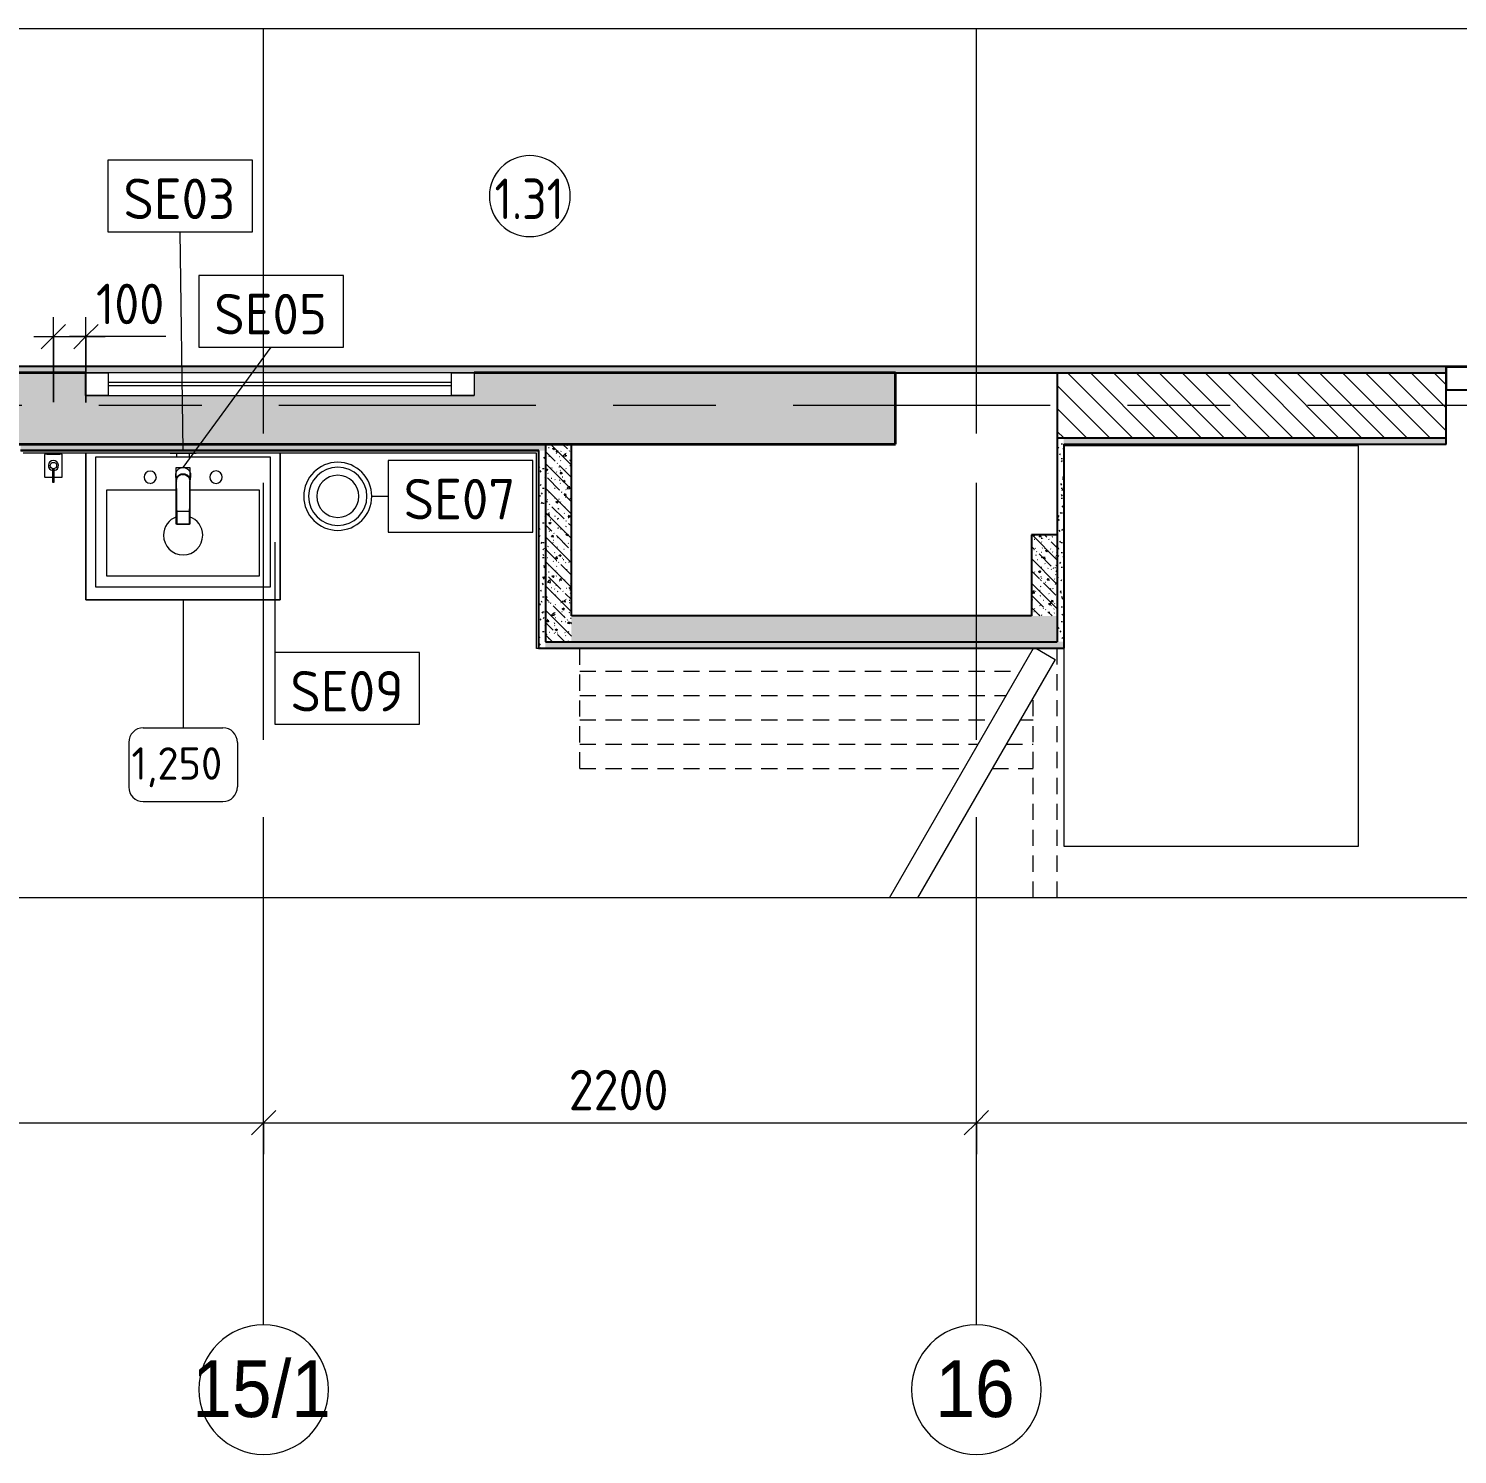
# Model space of a CAD drawing. Header units: millimetres. Extents: x 3991 to 282775, y -8553 to 29560.
# Drawn here: x 76632 to 81043, y 4562 to 8963 of the extents above; entities that cross this region are included whole.
import ezdxf

# ---------------------------------------------------------------- set-up
doc = ezdxf.new("R2010")
doc.units = ezdxf.units.MM
doc.linetypes.add('200_ШТРИХ__ш1_п0_6_', pattern=[80, 50, -30])
doc.linetypes.add('Осевая', pattern=[1587.5, 317.5, -238.125, 793.75, -238.125])
for name, color, linetype, lineweight, true_color in [('0-1', 7, 'Continuous', 9, 0x4994b4), ('A-GENM-1', 7, 'Continuous', 9, 0x4994b4), ('A-WALL-1', 7, 'Continuous', 25, 0x3c3c3c), ('A-WALL-2', 7, 'Continuous', 35, 0x3c3c3c), ('A-WALL-FNSH-1', 7, 'Continuous', 15, 0x3c3c3c), ('P-SANR-FIXT-1', 7, 'Continuous', 15, 0x4994b4), ('P-SANR-FIXT-2', 7, 'Continuous', 9, 0x4994b4)]:
    doc.layers.add(name, color=color, linetype=linetype, lineweight=lineweight, true_color=true_color)
for name, color, linetype, lineweight in [('A-ANNO-DIMS', 7, 'Continuous', 9), ('A-ANNO-DIMS-50', 7, 'Continuous', 9), ('A-AREA-IDEN', 7, 'Continuous', 9), ('A-DETL-GENF', 7, 'Continuous', 9), ('A-DOOR', 7, 'Continuous', 9), ('A-DOOR-2', 7, '200_ШТРИХ__ш1_п0_6_', 9), ('A-DOOR-FRAM', 7, 'Continuous', 15), ('A-GLAZ', 7, 'Continuous', 9), ('A-GLAZ-1', 7, 'Continuous', 15), ('A-GLAZ-CWMG', 7, 'Continuous', 9), ('A-GLAZ-CWMG-1', 7, 'Continuous', 25), ('A-WALL', 7, 'Continuous', 9), ('I-FURN', 7, 'Continuous', 9), ('I-FURN-IDEN', 7, 'Continuous', 9), ('I-WALL', 7, 'Continuous', 9), ('P-SANR-FIXT-IDEN', 7, 'Continuous', 9), ('Оси', 7, 'Continuous', 9), ('Оси-1', 7, 'Continuous', 20), ('Оси-2', 7, 'Осевая', 9)]:
    doc.layers.add(name, color=color, linetype=linetype, lineweight=lineweight)
doc.styles.add('Arial', font='arial.ttf', dxfattribs={"width": 0.9, "height": 175})
doc.styles.add('GOST Common', font='GOST_Common.ttf', dxfattribs={"height": 100})
doc.styles.add('GOST Common_1', font='GOST_Common.ttf', dxfattribs={"height": 125})
doc.styles.add('GOST Common_2', font='GOST_Common.ttf', dxfattribs={"width": 0.9, "height": 125})
doc.styles.add('ISOCPEUR', font='isocpeur.ttf', dxfattribs={"width": 0.9, "height": 125})
doc.dimstyles.new('ISO-2_5_0_9К_БОЛЬШОЙ', dxfattribs={"dimscale": 304.8, "dimtxt": 124.497647, "dimasz": 0.246063, "dimexe": 0.19685, "dimexo": 0.492126, "dimgap": 0, "dimtad": 1, "dimdec": 0, "dimrnd": 10, "dimzin": 0, "dimdsep": 46, "dimtxsty": 'ISOCPEUR', "dimblk1": 'OBLIQUE', "dimblk2": 'OBLIQUE', "dimsah": 1, "dimcen": 0.09, "dimdle": 0.19685, "dimazin": 0, "dimtfac": 1, "dimtdec": 4, "dimtix": 1, "dimtmove": 0, "dimatfit": 3, "dimfxl": 1, "dimtvp": 1, "dimtolj": 1, "dimtzin": 0, "dimarcsym": 2})
doc.dimstyles.new('ISO-2_5_0_9К_БОЛЬШОЙ_2', dxfattribs={"dimscale": 304.8, "dimtxt": 124.497647, "dimasz": 0.246063, "dimexe": 0.19685, "dimexo": 0.492126, "dimgap": 0, "dimtad": 1, "dimdec": 0, "dimrnd": 10, "dimzin": 0, "dimdsep": 46, "dimtxsty": 'ISOCPEUR', "dimblk1": 'OBLIQUE', "dimblk2": 'OBLIQUE', "dimsah": 1, "dimcen": 0.09, "dimdle": 0.19685, "dimazin": 0, "dimtfac": 1, "dimtdec": 4, "dimtix": 1, "dimtmove": 1, "dimatfit": 3, "dimfxl": 1, "dimtvp": 1, "dimtolj": 1, "dimtzin": 0, "dimarcsym": 2})
pattern_1 = [(135, (22897.75, 0), (-37.717076, -37.717076), [53.34, -8.89, 1.778, -8.89]), (135, (22897.75, 37.694), (-37.717076, -37.717076), []), (50, (22897.75, 0), (63.763904, -5.57885), [6.667, -73.342]), (355, (22897.75, 0), (-12.334876, 66.869514), [5.334, -58.674]), (100.451, (22903.065, -0.465), (51.43036, 61.29098), [5.667, -62.332]), (46.184, (22897.75, 17.78), (94.87722, -14.71484), [10.001, -110.014]), (96.636, (22905.66, 16.55), (83.09115, 86.5993), [8.5, -93.497]), (351.184, (22897.75, 17.78), (83.09204, 86.59928), [8.001, -88.011]), (21, (22906.64, 13.335), (53.064487, -35.792726), [6.667, -73.342]), (326, (22906.64, 13.335), (21.63066, 64.46546), [5.334, -58.674]), (71.451, (22911.06, 10.35), (74.69646, 28.67237), [5.667, -62.332]), (37.5, (22897.75, 0), (1.080413, 29.594271), [1.676, -56.286, 1.676, -57.887, -58.896]), (37.5, (22897.75, 0), (1.080413, 29.594271), [-117.526, 1.676, -57.22]), (7.5, (22897.75, 0), (23.386368, 35.063507), [1.676, -32.283, 1.676, -54.953, -22.447]), (7.5, (22897.75, 0), (23.386368, 35.063507), [-90.589, 1.676, -20.771]), (327.5, (22877.926, 0), (47.456567, -2.005468), [1.676, -20.549, 1.676, -67.666, -92.011]), (327.5, (22877.926, 0), (47.456567, -2.005468), [-91.567, 1.676, -90.335]), (317.5, (22869.036, 0), (51.844948, 8.89904), [1.676, -27.216, 1.676, -44.374, -65.341]), (317.5, (22869.036, 0), (51.844948, 8.89904), [-74.943, 1.676, -63.665])]
pattern_2 = [(0, (22897.75, 0), (60.96, 15.24), [5.029, -40.691, 5.029, -40.691, -243.84]), (0, (22897.75, 0), (60.96, 15.24), [-91.44, 5.029, -86.411, 5.029, -40.691, -106.68]), (0, (22897.75, 0), (60.96, 15.24), [-228.6, 5.029, -25.451, 5.029, -71.171]), (120, (22920.61, 7.62), (-43.678227, 45.1729086), [5.029, -40.691, 5.029, -40.691, -243.84]), (120, (22920.61, 7.62), (-43.678227, 45.1729086), [-91.44, 5.029, -86.411, 5.029, -40.691, -106.68]), (120, (22920.61, 7.62), (-43.678227, 45.1729086), [-228.6, 5.029, -25.451, 5.029, -71.171]), (240, (22928.23, 38.1), (-17.281773, -60.4129086), [5.029, -40.691, 5.029, -40.691, -243.84]), (240, (22928.23, 38.1), (-17.281773, -60.4129086), [-91.44, 5.029, -86.411, 5.029, -40.691, -106.68]), (240, (22928.23, 38.1), (-17.281773, -60.4129086), [-228.6, 5.029, -25.451, 5.029, -71.171])]

# ---------------------------------------------------------------- blocks, each defined once
blk = doc.blocks.new('DOR__перегородка__Прямоугольная - ТП-3_ Вн_ДПГ_6820х3300h-19315679-Фрагмент 1_5')
at = {"layer": 'A-DOOR-2'}
for p, q in [((6445.2, 1474.2), (6816.1, 1474.2)), ((6445.2, 1474.2), (6445.2, 287.5)), ((6520.2, 1474.2), (6520.2, 244.2)), ((6595.2, 1474.2), (6595.2, 200.9)), ((6670.2, 1474.2), (6670.2, 157.6)), ((6745.2, 1474.2), (6745.2, 114.3)), ((6445.2, 200.9), (6445.2, 75)), ((6520.2, 157.6), (6520.2, 75)), ((6595.2, 114.3), (6595.2, 75)), ((6046.1, 75), (6663.2, 75)), ((6813.2, 75), (6816.1, 75)), ((6046.1, 0), (6816.1, 0))]:
    blk.add_line(p, q, dxfattribs=at)
at = {"layer": 'A-DOOR-FRAM'}
for p, q in [((6046.1, 518), (6816.1, 73.3)), ((6781.4, 6.7), (6046.1, 431.4)), ((6816.1, 66.8), (6781.4, 6.7))]:
    blk.add_line(p, q, dxfattribs=at)
blk = doc.blocks.new('Стол базовый прямоугольный - 1_290-V49-Фрагмент 1_5')
at = {"layer": 'I-FURN'}
for p, q in [((-7, 455), (-617.5, 455)), ((-617.5, 455), (-617.5, -455)), ((617.5, -455), (617.5, 455)), ((-617.5, -455), (617.5, -455))]:
    blk.add_line(p, q, dxfattribs=at)
blk = doc.blocks.new('Мойка кухонная - Раковина Roca Victoria-N Unik 600х460 мм-V50-Фрагмент 1_5')
at = {"layer": 'P-SANR-FIXT-2'}
for p, q in [((270, 0), (-270, 0)), ((-270, 0), (-270, -400)), ((270, -400), (270, 0)), ((-21.3, -102.3), (-236.6, -102.3)), ((-236.6, -102.3), (-236.6, -366.4)), ((236.1, -102.3), (21.2, -102.3)), ((236.1, -366.4), (236.1, -102.3)), ((-236.6, -366.4), (236.1, -366.4)), ((-270, -400), (270, -400))]:
    blk.add_line(p, q, dxfattribs=at)
for centre, radius, start, end in [((-101.6, -61.9), 19, 90, 180), ((-101.6, -61.9), 19, 360, 90), ((101.6, -61.9), 19.1, 360, 180), ((-101.6, -61.9), 19, 180, 270), ((-101.6, -61.9), 19.1, 270, 360), ((101.6, -61.9), 19.1, 180, 360), ((0, -241.3), 60.5, 109.1796, 180), ((0, -241.3), 60.5, 360, 70.8162), ((0, -241.3), 60.5, 180, 360)]:
    blk.add_arc(centre, radius, start, end, dxfattribs=at)
blk = doc.blocks.new('TOY_Диспансер мыло - Дозатор Elegance new 11654 019001 хром-30649068-Фрагмент 1_5')
at = {"layer": 'A-GENM-1'}
for p, q in [((127.9, 96.6), (122.2, 96.6)), ((122.2, 96.6), (122.2, 81.7)), ((127.9, 81.7), (127.9, 96.6)), ((97.5, 79.7), (97.5, 12)), ((122.2, 81.7), (99.5, 81.7)), ((122.2, 81.7), (102.9, 81.7)), ((122.2, 82.7), (122.2, 55.3)), ((127.9, 55.3), (127.9, 82.7)), ((146.9, 81.7), (127.9, 81.7)), ((150.5, 81.7), (127.9, 81.7)), ((152.5, 12), (152.5, 79.7)), ((99.5, 10), (105, 10)), ((145, 10), (105, 10)), ((105, 10), (105, 7.5)), ((145, 7.5), (145, 10)), ((145, 10), (150.5, 10))]:
    blk.add_line(p, q, dxfattribs=at)
blk.add_circle((125, 45.7), 10, dxfattribs=at)
for centre, radius, start, end in [((99.5, 79.7), 2, 90, 180), ((125, 45.7), 15.7, 100.4353, 79.365), ((150.5, 79.7), 2, 360, 90), ((99.5, 12), 2, 180, 270), ((150.5, 12), 2, 270, 360)]:
    blk.add_arc(centre, radius, start, end, dxfattribs=at)
blk = doc.blocks.new('сифон - Для раковины-30649538-Фрагмент 1_5')
at = {"layer": 'P-SANR-FIXT-1'}
for p, q in [((226.1, 20), (215, 20)), ((227, 40), (226.1, 40)), ((226.1, -40), (226.1, 40)), ((215, -20), (226.1, -20)), ((226.1, -40), (227, -40))]:
    blk.add_line(p, q, dxfattribs=at)
blk = doc.blocks.new('смеситель для раковины - Default-V57-Фрагмент 1_5')
at = {"layer": '0-1'}
for p, q in [((-21.8, -15.6), (-22.8, -3)), ((-18.9, -7.6), (-19.6, -9.7)), ((22.8, -3), (21.8, -15.6)), ((-20.4, -97.4), (-20.3, -110)), ((-19.8, -111.8), (19.8, -111.8)), ((20.3, -110), (20.4, -97.4)), ((-19.8, -151.6), (19.7, -151.6))]:
    blk.add_line(p, q, dxfattribs=at)
at = {"layer": '0-1', "flags": 128}
for points in [[(12.1, 0.1), (16.4, -3.8), (19.5, -8.8), (21, -14.5), (21, -16)], [(-21.1, -22.2), (-21.1, -24.2), (-21.1, -63.3), (-21.1, -93.2)], [(-20, -10.8), (-20.8, -13.2), (-20.9, -15.4)], [(21, -17), (21.2, -25.7), (21, -77.4), (21, -111.4)], [(20.8, -150.6), (20.7, -150.2), (20.7, -148.7), (20.8, -147.4), (20.8, -146.2), (20.9, -129.6), (21.1, -62.9), (21.1, -88)], [(-20.7, -150.6), (-20.7, -150.2), (-20.7, -149.2), (-20.7, -148.3), (-20.7, -146.9), (-20.7, -145.4), (-20.8, -134.7), (-21.1, -93.2)], [(20.9, -146.2), (20.9, -147.7), (20.8, -148.8), (20.8, -149.8), (20.8, -150.4), (20.7, -151.2), (20.5, -151.4), (20.3, -151.5), (20.1, -151.6), (19.7, -151.6)]]:
    blk.add_lwpolyline(points, dxfattribs=at)
at = {"layer": 'P-SANR-FIXT-1'}
for p, q in [((-21, -151.6), (-21, 23)), ((-21, 23), (21, 23)), ((21, 23), (21, -151.6)), ((-22.9, -0.9), (-22.9, -0.3)), ((22.9, -0.9), (22.5, -5)), ((22.9, -0.3), (22.9, -0.9)), ((-19.8, -111.8), (-19.7, -144)), ((19.7, -144), (19.8, -111.8)), ((20, -126.2), (19.9, -131)), ((20, -108.6), (20, -111.3)), ((20, -113.5), (20, -115.7)), ((21, -151.6), (-21, -151.6)), ((19.9, -133.6), (19.9, -136.7)), ((19.9, -140.7), (19.9, -143.1))]:
    blk.add_line(p, q, dxfattribs=at)
at = {"layer": 'P-SANR-FIXT-1', "flags": 128}
for points in [[(-5.1, 2), (-6.1, 1.8), (-9.8, 0.4)], [(2.7, 2.4), (2.1, 2.5), (-2.1, 2.5), (-2.7, 2.4)], [(-0.6, 3.9), (-0.3, 3.9), (-0.1, 3.9), (0.1, 3.9), (0.3, 3.9), (0.6, 3.9)], [(9.8, 0.4), (6.1, 1.8), (5.1, 2)], [(-21.1, -88.1), (-20.9, -138.9), (-20.9, -145.3), (-20.8, -150.2), (-20.7, -149.4), (-20.7, -143.7), (-20.8, -118.3), (-21, -67.6), (-21.1, -42.2), (-21.1, -16.9)], [(-12.1, -0.9), (-13.1, -1.6), (-15.9, -4.1)], [(15.9, -4.1), (13.1, -1.6), (12.1, -0.9)], [(21.1, -16.9), (21.1, -42.2), (21, -67.6), (20.8, -118.3), (20.7, -143.7), (20.7, -149.4), (20.8, -150.2), (20.9, -145.3), (20.9, -138.9), (21.1, -88.1)], [(21.8, -15.2), (22.1, -10.8), (22.3, -7.9), (22.5, -5.6), (22.7, -3.2), (22.9, -0.9)], [(-20, -119.8), (-20, -111), (-20, -109.4)], [(-19.9, -138.3), (-19.9, -133.8), (-19.9, -125.8)], [(20, -117.9), (20, -119.9), (20, -123.6)]]:
    blk.add_lwpolyline(points, dxfattribs=at)
at = {"layer": 'P-SANR-FIXT-1'}
for centre, major_axis, ratio, start_param, end_param in [((0, -17.2), (20.8, 0), 0.98634, 1.772369, 2.014602), ((0, -17.2), (18.5, 0), 0.986286, 1.529552, 1.612041), ((0, -17.2), (20.8, 0), 0.98634, 1.126997, 1.369237), ((0, -17.2), (20.8, 0), 0.98634, 3.193059, 3.245131), ((0, -17.2), (20.8, 0), 0.98634, 2.841808, 2.987825), ((0, -17.2), (20.8, 0), 0.98634, 0.153768, 0.299784), ((0, -17.2), (20.8, 0), 0.98634, 6.179646, 6.231719), ((-19.8, -109.7), (0.5, 0.002), 0.095848, 1.570429, 2.347364), ((19.8, -109.7), (-0.5, 0.002), 0.095846, 3.935935, 4.712983)]:
    blk.add_ellipse(centre, major_axis=major_axis, ratio=ratio, start_param=start_param, end_param=end_param, dxfattribs=at)
for points, knots in [([(-22.9, -0.3), (-22.9, 2.5), (-22.3, 6.4), (-20, 11.4), (-17.7, 14.7), (-14.9, 17.6), (-11.6, 20), (-7.9, 21.7), (-4.5, 22.6), (-1.5, 23), (1.9, 23), (6, 22.4), (10, 20.8), (12.8, 19.1), (14.8, 17.5), (16.7, 15.8), (18.8, 13.3), (21.9, 8.1), (22.9, 3.2), (22.9, -0.3)], [0, 0, 0, 0, 0.111111, 0.166667, 0.222222, 0.277778, 0.333333, 0.388889, 0.444444, 0.479167, 0.513889, 0.583333, 0.652778, 0.6875, 0.722222, 0.756944, 0.791667, 0.861111, 1, 1, 1, 1]), ([(10.9, -0.1), (10.6, 0), (10.1, 0.3), (9, 0.9), (6.9, 1.7), (2.6, 2.8), (-2.6, 2.8), (-6.9, 1.7), (-9.2, 0.7), (-11.2, -0.2), (-13.2, -1.5), (-14.9, -2.9), (-16.1, -4.2), (-17.3, -5.5), (-18.5, -7.2), (-19.6, -9.3), (-20.7, -12.4), (-21.1, -14.8), (-21.1, -16.4)], [0.3333333, 0.3333333, 0.3333333, 0.3333333, 0.3472222, 0.3611111, 0.3888889, 0.4444444, 0.5555556, 0.6111111, 0.6388889, 0.6666667, 0.7083333, 0.75, 0.7708333, 0.7916667, 0.8333333, 0.875, 0.9166667, 1, 1, 1, 1]), ([(-15.4, -2.7), (-15.3, -2.6), (-14.5, -1.7), (-12.8, -0.2), (-10.9, 1), (-10, 1.5)], [0.4875302, 0.4875302, 0.4875302, 0.4875302, 0.5, 0.6, 0.7, 0.7, 0.7, 0.7]), ([(-9.5, 1.7), (-8.7, 2.1), (-6.8, 2.9), (-3.8, 3.7), (-1.6, 3.9), (-0.6, 3.9)], [0.7162377, 0.7162377, 0.7162377, 0.7162377, 0.8, 0.9, 1, 1, 1, 1]), ([(-5.8, 0.7), (-5.1, 0.9), (-2, 1.6), (3.8, 1.6), (10.7, -1.1), (15, -4.8), (16.9, -7.4), (17.3, -8)], [-0.5890495, -0.5890495, -0.5890495, -0.5890495, -0.5555556, -0.4444444, -0.3333333, -0.2222222, -0.1898256, -0.1898256, -0.1898256, -0.1898256]), ([(-0.6, 3), (-0.6, 3.1), (-0.6, 3.3), (-0.6, 3.6), (-0.6, 3.8), (-0.6, 3.9), (-0.6, 3.9)], [0.1818182, 0.1818182, 0.1818182, 0.1818182, 0.3636364, 0.5454545, 0.7272727, 1, 1, 1, 1]), ([(0.6, 3.1), (0.6, 3.2), (0.6, 3.3), (0.6, 3.6), (0.6, 3.8), (0.6, 3.9), (0.6, 3.9)], [0.2272727, 0.2272727, 0.2272727, 0.2272727, 0.3636364, 0.5454545, 0.7272727, 1, 1, 1, 1]), ([(3.5, 3.6), (4.7, 3.4), (8, 2.6), (12.9, 0), (16.7, -3.9), (19, -7.6), (20.2, -10.6), (20.7, -12.8), (20.9, -13.9), (20.9, -14)], [0.0908638, 0.0908638, 0.0908638, 0.0908638, 0.2, 0.4, 0.6, 0.7, 0.8, 0.9, 0.9080467, 0.9080467, 0.9080467, 0.9080467]), ([(-22.9, -0.9), (-22.9, -1.5), (-22.8, -2.5), (-22.7, -3.8), (-22.6, -4.8), (-22.5, -5.7), (-22.4, -6.6), (-22.3, -7.5), (-22.2, -8.7), (-22.1, -10.1), (-22, -12.1), (-21.9, -13.9), (-21.8, -15.2)], [0, 0, 0, 0, 0.166667, 0.25, 0.333333, 0.416667, 0.5, 0.583333, 0.666667, 0.75, 0.833333, 1, 1, 1, 1]), ([(-21.8, -15.2), (-21.8, -16.2), (-21.7, -18.4), (-21.6, -22.6), (-21.5, -27.6), (-21.4, -33.2), (-21.4, -38.3), (-21.3, -42.6), (-21.3, -45.9), (-21.3, -49.3), (-21.3, -52.8), (-21.2, -55.7), (-21.2, -58), (-21.2, -59.8), (-21.2, -61.5), (-21.2, -63.9), (-21.2, -66.8), (-21.2, -70.4), (-21.2, -73.9), (-21.1, -77.5), (-21.1, -82.2), (-21.1, -85.7), (-21.1, -88.1)], [0, 0, 0, 0, 0.083333, 0.166667, 0.25, 0.333333, 0.416667, 0.458333, 0.5, 0.541667, 0.583333, 0.625, 0.645833, 0.666667, 0.6875, 0.708333, 0.75, 0.791667, 0.833333, 0.875, 0.916667, 1, 1, 1, 1]), ([(-21.1, -16.9), (-21.1, -15.9), (-21, -14.3), (-20.6, -12.1), (-20.1, -10.6), (-19.6, -9), (-18.7, -7.1), (-17.6, -5.3), (-16.6, -4.1), (-16.4, -3.7)], [0, 0, 0, 0, 0.1, 0.15, 0.2, 0.25, 0.3, 0.4, 0.4433431, 0.4433431, 0.4433431, 0.4433431]), ([(-21.1, -18.4), (-21.1, -19.2), (-21.1, -20.8), (-21.1, -23.1), (-21.1, -25), (-21, -26.5), (-21, -27.6), (-21, -28.6), (-21, -30), (-21, -31.7), (-21, -33.4), (-21, -34.6), (-20.9, -35.2), (-20.9, -35.7), (-20.9, -36.3), (-20.9, -36.9), (-20.9, -38.1), (-20.9, -39.8), (-20.9, -41.4), (-20.8, -42.8), (-20.8, -44.1), (-20.8, -45.8), (-20.8, -48.6), (-20.7, -53.5), (-20.6, -60.7), (-20.6, -68.9), (-20.5, -76.5), (-20.5, -85.6), (-20.4, -92.4), (-20.4, -96.9)], [0, 0, 0, 0, 0.0277778, 0.0555556, 0.0833333, 0.0972222, 0.1111111, 0.125, 0.1388889, 0.1666667, 0.1944444, 0.2083333, 0.2152778, 0.2222222, 0.2291667, 0.2361111, 0.25, 0.2777778, 0.3055556, 0.3194444, 0.3333333, 0.3611111, 0.3888889, 0.4444444, 0.5555556, 0.6666667, 0.75, 0.8333333, 0.9941371, 0.9941371, 0.9941371, 0.9941371]), ([(-20, -10.9), (-20.1, -11.4), (-20.5, -12.6), (-20.7, -13.9), (-20.8, -14.6)], [0, 0, 0, 0, 0.4, 1, 1, 1, 1]), ([(-17.1, -5.5), (-17.4, -6), (-18.3, -7.2), (-19, -8.5), (-19.3, -9.3)], [0.2222222, 0.2222222, 0.2222222, 0.2222222, 0.4444444, 0.7777778, 0.7777778, 0.7777778, 0.7777778]), ([(-17.2, -8), (-16.9, -7.4), (-15.8, -6), (-14.7, -4.7), (-13.9, -4)], [-0.81017436, -0.81017436, -0.81017436, -0.81017436, -0.77777778, -0.73140311, -0.73140311, -0.73140311, -0.73140311]), ([(-12.3, -2.7), (-11.7, -2.2), (-10.3, -1.2), (-8.7, -0.4), (-7.8, -0.1)], [-0.69972199, -0.69972199, -0.69972199, -0.69972199, -0.66666667, -0.62058577, -0.62058577, -0.62058577, -0.62058577]), ([(21.1, -16.4), (21.1, -16), (21, -15.1), (20.8, -13.8), (20.6, -12.6), (20.3, -11.7), (20.2, -11.2), (20, -10.9), (19.9, -10.5), (19.7, -9.9), (19.3, -9), (18.6, -7.6), (17.7, -6.2), (17, -5.2), (16.4, -4.5), (15.8, -3.8), (15, -3), (13.9, -2), (12.7, -1.2), (11.7, -0.5), (11.2, -0.2), (10.9, -0.1)], [0, 0, 0, 0, 0.0277778, 0.0555556, 0.0833333, 0.0972222, 0.1041667, 0.1111111, 0.1180556, 0.125, 0.1388889, 0.1666667, 0.1944444, 0.2083333, 0.2222222, 0.2361111, 0.25, 0.2777778, 0.3055556, 0.3194444, 0.3333333, 0.3333333, 0.3333333, 0.3333333]), ([(19.9, -10.7), (19.6, -9.7), (18.7, -7.9), (17.6, -6.2), (17.1, -5.5)], [0.0231952, 0.0231952, 0.0231952, 0.0231952, 0.4444444, 0.7777778, 0.7777778, 0.7777778, 0.7777778]), ([(20.8, -14.6), (20.7, -14.1), (20.6, -13.1), (20.4, -12.1), (20.2, -11.7)], [0, 0, 0, 0, 0.4444444, 0.7777778, 0.7777778, 0.7777778, 0.7777778]), ([(20.4, -96.9), (20.4, -90.8), (20.5, -81.7), (20.6, -69.7), (20.7, -60), (20.7, -52.6), (20.8, -47.4), (20.8, -45.2), (20.8, -43.5), (20.9, -41.8), (20.9, -39.8), (20.9, -37.7), (20.9, -36.2), (20.9, -35.4), (21, -34.1), (21, -32.6), (21, -31), (21, -29.7), (21, -28.6), (21, -27.7), (21, -26.8), (21.1, -25.6), (21.1, -22.9), (21.1, -20.4), (21.1, -18.4)], [0.0058628, 0.0058628, 0.0058628, 0.0058628, 0.2222222, 0.3333333, 0.4444444, 0.5833333, 0.6180556, 0.6527778, 0.6701389, 0.6875, 0.7222222, 0.7569444, 0.7743056, 0.7829861, 0.7916667, 0.8263889, 0.84375, 0.8611111, 0.8784722, 0.8871528, 0.8958333, 0.9131944, 0.9305556, 1, 1, 1, 1]), ([(21.1, -88.1), (21.1, -85.1), (21.1, -80.6), (21.2, -74.5), (21.2, -69.9), (21.2, -65.1), (21.2, -60), (21.2, -55.1), (21.3, -50.9), (21.3, -47.5), (21.3, -44.7), (21.3, -42.6), (21.4, -41), (21.4, -39.8), (21.4, -38.7), (21.4, -37.3), (21.4, -35.8), (21.4, -34.1), (21.5, -32.1), (21.5, -29.7), (21.5, -27), (21.6, -24.6), (21.7, -21.6), (21.7, -18.3), (21.8, -16.1), (21.8, -15.2)], [0, 0, 0, 0, 0.071429, 0.107143, 0.142857, 0.178571, 0.214286, 0.25, 0.285714, 0.321429, 0.357143, 0.392857, 0.410714, 0.428571, 0.446429, 0.464286, 0.5, 0.535714, 0.571429, 0.625, 0.678571, 0.732143, 0.785714, 0.892857, 1, 1, 1, 1]), ([(-19.8, -109.7), (-19.8, -110.1), (-19.8, -110.9), (-19.8, -111.7), (-19.8, -111.8), (-19.8, -111.8)], [0, 0, 0, 0, 0.2, 0.4, 0.5304452, 0.5304452, 0.5304452, 0.5304452]), ([(19.8, -111.8), (19.8, -111.8), (19.8, -111.7), (19.8, -110.9), (19.8, -110.1), (19.8, -109.7)], [0.4695252, 0.4695252, 0.4695252, 0.4695252, 0.6, 0.8, 1, 1, 1, 1]), ([(-19.8, -151.6), (-19.8, -151.6), (-19.8, -151.4), (-19.8, -149.9), (-19.9, -148), (-19.9, -147.3)], [0.5274141, 0.5274141, 0.5274141, 0.5274141, 0.6, 0.8, 0.9038771, 0.9038771, 0.9038771, 0.9038771]), ([(-19.7, -144), (-19.7, -145.5), (-19.7, -148.5), (-19.7, -151.2), (-19.7, -151.6), (-19.8, -151.6)], [0, 0, 0, 0, 0.2, 0.4, 0.5271653, 0.5271653, 0.5271653, 0.5271653]), ([(19.7, -151.6), (19.7, -151.6), (19.7, -151.6), (19.7, -151.2), (19.7, -150), (19.7, -148.3), (19.7, -146.2), (19.7, -144.8), (19.7, -144)], [0.4725879, 0.4725879, 0.4725879, 0.4725879, 0.5, 0.6, 0.7, 0.8, 0.9, 1, 1, 1, 1]), ([(19.9, -147.4), (19.9, -148), (19.8, -149.3), (19.8, -150.7), (19.8, -151.5), (19.8, -151.6), (19.7, -151.6)], [0.1, 0.1, 0.1, 0.1, 0.2, 0.3, 0.4, 0.4724791, 0.4724791, 0.4724791, 0.4724791])]:
    blk.add_open_spline(points, degree=3, knots=knots, dxfattribs=at)
for points in [[(0.6, 3.9), (1.2, 3.9), (1.8, 3.9), (2.5, 3.8)], [(-22.6, -4.9), (-22.8, -3.6), (-22.9, -2.2), (-22.9, -0.9)], [(-20.7, -19.9), (-20.7, -17.5), (-20.3, -15), (-19.5, -12.7)], [(-19.4, -12.5), (-19.1, -11.6), (-18.7, -10.7), (-18.3, -9.9)], [(18.3, -9.9), (18.7, -10.7), (19.1, -11.6), (19.4, -12.5)], [(19.5, -12.7), (20.3, -15), (20.7, -17.5), (20.7, -19.9)], [(-20.8, -88.2), (-20.7, -88.2), (-20.6, -88.2), (-20.5, -88.2)], [(20.7, -87.3), (20.7, -87.4), (20.7, -87.5), (20.6, -87.8), (20.5, -87.9), (20.5, -88)], [(-19.8, -110.9), (-19.8, -110.6), (-19.8, -110.3), (-19.8, -110)], [(-19.8, -111.8), (-19.8, -111.8), (-19.8, -111.8), (-19.8, -111.8)], [(19.8, -110), (19.8, -110.3), (19.8, -110.6), (19.8, -110.9)], [(19.8, -111.8), (19.8, -111.8), (19.8, -111.8), (19.8, -111.8)]]:
    blk.add_open_spline(points, degree=3, dxfattribs=at)
blk = doc.blocks.new('мусорная корзина - Round_ Metal-30590745-Фрагмент 1_5')
at = {"layer": 'P-SANR-FIXT-1'}
for radius, start, end in [(105, 0, 180), (90, 360, 180), (65, 0, 180), (105, 180, 360), (90, 180, 360), (65, 180, 360)]:
    blk.add_arc((0, 0), radius, start, end, dxfattribs=at)
blk = doc.blocks.new('Прямоугольный импост - 50 x 70 мм-31701779-Фрагмент 1_5')
at = {"layer": 'A-GLAZ-CWMG-1'}
for p, q in [((0, 35), (-70, 35)), ((-70, 35), (-70, -35)), ((0, -35), (0, 35)), ((-70, -35), (0, -35))]:
    blk.add_line(p, q, dxfattribs=at)
blk = doc.blocks.new('120_Окно_СКБ_1Ст - 120_Окно_СКБ_1Ст 400х1200 EI30-V66-Фрагмент 1_5')
at = {"layer": 'A-GLAZ'}
for p, q in [((600, 110), (-600, 110)), ((530, 80), (-530, 80)), ((530, 70), (-530, 70)), ((-600, 40), (600, 40))]:
    blk.add_line(p, q, dxfattribs=at)
at = {"layer": 'A-GLAZ-1'}
for p, q in [((-600, 40), (-600, 110)), ((-600, 110), (-530, 110)), ((-530, 110), (-530, 40)), ((530, 40), (530, 110)), ((530, 110), (600, 110)), ((600, 110), (600, 40)), ((-530, 40), (-600, 40)), ((600, 40), (530, 40))]:
    blk.add_line(p, q, dxfattribs=at)
blk = doc.blocks.new('DET_L_Линия разрыва - М100-30647533-Фрагмент 1_5')
at = {"layer": 'A-DETL-GENF'}
blk.add_line((18548.7, 0), (36497.4, 0), dxfattribs=at)
blk = doc.blocks.new('DET_L_Линия разрыва - М100-30647532-Фрагмент 1_5')
at = {"layer": 'A-DETL-GENF'}
blk.add_line((36497.4, 0), (18548.7, 0), dxfattribs=at)
blk = doc.blocks.new('Ось сетки - D8-29747960-Фрагмент 1_5')
at = {"layer": 'Оси-1'}
for start, end in [(360, 180), (180, 360)]:
    blk.add_arc((0, 0), 4, start, end, dxfattribs=at)
blk = doc.blocks.new('DIMBLOCK67-Фрагмент 1_5')
at = {"layer": 'A-ANNO-DIMS-50'}
for p, q in [((75057.8, 5488.5), (75057.8, 5645.5)), ((77357.8, 5488.5), (77357.8, 5645.5)), ((75057.8, 5585.5), (77357.8, 5585.5)), ((75057.8, 5585.5), (75057.8, 5488.5)), ((77357.8, 5585.5), (77357.8, 5488.5))]:
    blk.add_line(p, q, dxfattribs=at)
at = {"layer": 'A-ANNO-DIMS-50', "lineweight": 20}
for p, q in [((75057.8, 5585.5), (75095.3, 5623)), ((77357.8, 5585.5), (77395.3, 5623)), ((75057.8, 5585.5), (75020.3, 5548)), ((77357.8, 5585.5), (77320.3, 5548))]:
    blk.add_line(p, q, dxfattribs=at)
at = {"layer": 'A-ANNO-DIMS-50', "color": 0, "insert": (76049.7, 5748.8), "char_height": 125, "width": 379.239, "attachment_point": 1, "line_spacing_factor": 1.149209, "style": 'ISOCPEUR'}
blk.add_mtext('2300', dxfattribs=at)
blk = doc.blocks.new('_Oblique')
at = {"color": 0, "linetype": 'ByBlock', "lineweight": -2}
blk.add_line((-0.5, -0.5), (0.5, 0.5), dxfattribs=at)
blk = doc.blocks.new('DIMBLOCK68-Фрагмент 1_5')
at = {"layer": 'A-ANNO-DIMS-50'}
for p, q in [((77357.8, 5488.5), (77357.8, 5645.5)), ((79557.8, 5488.5), (79557.8, 5645.5)), ((77357.8, 5585.5), (79557.8, 5585.5)), ((77357.8, 5585.5), (77357.8, 5488.5)), ((79557.8, 5585.5), (79557.8, 5488.5))]:
    blk.add_line(p, q, dxfattribs=at)
at = {"layer": 'A-ANNO-DIMS-50', "lineweight": 20}
for p, q in [((77357.8, 5585.5), (77395.3, 5623)), ((79557.8, 5585.5), (79595.3, 5623)), ((77357.8, 5585.5), (77320.3, 5548)), ((79557.8, 5585.5), (79520.3, 5548))]:
    blk.add_line(p, q, dxfattribs=at)
at = {"layer": 'A-ANNO-DIMS-50', "color": 0, "insert": (78299.7, 5748.8), "char_height": 125, "width": 379.239, "attachment_point": 1, "line_spacing_factor": 1.149209, "style": 'ISOCPEUR'}
blk.add_mtext('2200', dxfattribs=at)
blk = doc.blocks.new('DIMBLOCK69-Фрагмент 1_5')
at = {"layer": 'A-ANNO-DIMS-50'}
for p, q in [((79557.8, 5488.5), (79557.8, 5645.5)), ((83357.8, 5488.5), (83357.8, 5645.5)), ((79557.8, 5585.5), (83357.8, 5585.5)), ((79557.8, 5585.5), (79557.8, 5488.5)), ((83357.8, 5585.5), (83357.8, 5488.5))]:
    blk.add_line(p, q, dxfattribs=at)
at = {"layer": 'A-ANNO-DIMS-50', "lineweight": 20}
for p, q in [((79557.8, 5585.5), (79595.3, 5623)), ((83357.8, 5585.5), (83395.3, 5623)), ((79557.8, 5585.5), (79520.3, 5548)), ((83357.8, 5585.5), (83320.3, 5548))]:
    blk.add_line(p, q, dxfattribs=at)
at = {"layer": 'A-ANNO-DIMS-50', "color": 0, "insert": (81299.7, 5748.8), "char_height": 125, "width": 379.239, "attachment_point": 1, "line_spacing_factor": 1.149209, "style": 'ISOCPEUR'}
blk.add_mtext('3800', dxfattribs=at)
blk = doc.blocks.new('Марка_Помещения - Номер-25198446-Фрагмент 1_5')
at = {"layer": 'A-AREA-IDEN'}
for start, end in [(360, 180), (180, 360)]:
    blk.add_arc((0, 0), 2.5, start, end, dxfattribs=at)
blk = doc.blocks.new('Марка_Мебель - В прямоуг_Balcon_Марка-25523697-Фрагмент 1_5')
at = {"layer": 'I-FURN-IDEN'}
for p, q in [((-2.455, 2.278), (2.455, 2.278)), ((-3.355, 1.378), (-3.355, -1.384)), ((3.355, 1.378), (3.355, -1.378)), ((-2.461, -2.278), (2.455, -2.278))]:
    blk.add_line(p, q, dxfattribs=at)
for centre, radius, start, end in [((-2.455, 1.378), 0.9, 90, 180), ((2.455, 1.378), 0.9, 0, 90), ((-2.461, -1.384), 0.893, 180, 270), ((2.455, -1.378), 0.9, 270, 0)]:
    blk.add_arc(centre, radius, start, end, dxfattribs=at)
blk = doc.blocks.new('DIMBLOCK73-Фрагмент 1_5')
at = {"layer": 'A-ANNO-DIMS-50'}
for p, q in [((76709, 7809.2), (76709, 8072)), ((76809.3, 7809), (76809.3, 8072)), ((76649, 8012), (76869.3, 8012)), ((76709, 8012), (76709, 7809.2)), ((76790.6, 8012), (76759.1, 8012)), ((77056.1, 8012), (76790.6, 8012)), ((76809.3, 8012), (76809.3, 7809))]:
    blk.add_line(p, q, dxfattribs=at)
at = {"layer": 'A-ANNO-DIMS-50', "lineweight": 20}
for p, q in [((76709, 8012), (76746.5, 8049.5)), ((76809.3, 8012), (76846.8, 8049.5)), ((76709, 8012), (76671.5, 7974.5)), ((76809.3, 8012), (76771.8, 7974.5))]:
    blk.add_line(p, q, dxfattribs=at)
at = {"layer": 'A-ANNO-DIMS-50', "color": 0, "insert": (76840.6, 8175.3), "char_height": 125, "width": 258.572, "attachment_point": 1, "line_spacing_factor": 1.149209, "style": 'ISOCPEUR'}
blk.add_mtext('100', dxfattribs=at)
blk = doc.blocks.new('М_сантехническая_рамка1 - В рамке-30590747-Фрагмент 1_5')
at = {"layer": 'P-SANR-FIXT-IDEN'}
for p, q in [((4.293, 2.24), (-4.639, 2.24)), ((-4.639, 2.24), (-4.639, -2.178)), ((4.293, -2.178), (4.293, 2.24)), ((-4.639, -2.178), (4.293, -2.178))]:
    blk.add_line(p, q, dxfattribs=at)

msp = doc.modelspace()

# ---------------------------------------------------------------- hatches: boundary and pattern name
at = {"layer": 'I-WALL'}
h = msp.add_hatch(dxfattribs=at)
h.set_pattern_fill('FP_13', color=256, style=0, pattern_type=2)
h.set_pattern_definition(pattern_2)
h.paths.add_polyline_path([(86437.7, 7900), (86397.7, 7920), (83507.8, 7920), (83507.8, 7900), (86395, 7900)])
h.paths.add_polyline_path([(81007.8, 7900), (81007.8, 7920), (73607.8, 7920), (73607.8, 7900), (80043, 7900)])
h.paths.add_polyline_path([(71107.8, 7900), (71107.8, 7920), (64737.8, 7920), (64737.8, 7900), (70511.3, 7900)])
h.paths.add_polyline_path([(62237.8, 7900), (62237.8, 7920), (61657.8, 7920), (61657.8, 7900)])
h = msp.add_hatch(dxfattribs=at)
h.set_pattern_fill('FP_4', color=256, style=0, pattern_type=2)
h.set_pattern_definition([(45, (22897.75, 0), (-28.51196, 28.51196), []), (45, (22926.263, 0), (-28.51196, 28.51196), [50.403, -10.081, 1.676, -8.404])])
h.paths.add_polyline_path([(79307.8, 7680), (79307.8, 7900), (78007.8, 7900), (78007.8, 7830), (76807.8, 7830), (76807.8, 7900), (75307.8, 7900), (75307.8, 7680), (78851.6, 7680)])
h = msp.add_hatch(dxfattribs=at)
h.set_pattern_fill('FP_12', color=256, style=0, pattern_type=2)
h.set_pattern_definition([(135, (22897.75, 0), (-35.35534, -35.35534), [])])
h.paths.add_polyline_path([(83807.8, 7700), (83807.8, 7900), (83507.8, 7900), (83507.8, 7700), (83617.4, 7700)])
h.paths.add_polyline_path([(81007.8, 7700), (81007.8, 7900), (79807.8, 7900), (79807.8, 7700), (80043, 7700)])
h = msp.add_hatch(dxfattribs=at)
h.set_pattern_fill('FP_13', color=256, style=0, pattern_type=2)
h.set_pattern_definition(pattern_2)
h.paths.add_polyline_path([(78207.8, 7660), (78227.8, 7660), (78227.8, 7680), (76607.8, 7680), (76607.8, 7660), (77660.1, 7660)])
h = msp.add_hatch(dxfattribs=at)
h.set_pattern_fill('FP_15', color=256, style=0, pattern_type=2)
h.set_pattern_definition(pattern_1)
h.paths.add_polyline_path([(78307.8, 7070), (78307.8, 7680), (78227.8, 7680), (78227.8, 7070)])
h = msp.add_hatch(dxfattribs=at)
h.set_pattern_fill('FP_13', color=256, style=0, pattern_type=2)
h.set_pattern_definition(pattern_2)
h.paths.add_polyline_path([(79827.8, 7070), (79827.8, 7700), (79807.8, 7700), (79807.8, 7070)])
h = msp.add_hatch(dxfattribs=at)
h.set_pattern_fill('FP_13', color=256, style=0, pattern_type=2)
h.set_pattern_definition(pattern_2)
h.paths.add_polyline_path([(83787.8, 7680), (83807.8, 7680), (83807.8, 7700), (83507.8, 7700), (83507.8, 7680), (83786.8, 7680)])
h.paths.add_polyline_path([(81007.8, 7680), (81007.8, 7700), (79827.8, 7700), (79827.8, 7680), (80043, 7680)])
h = msp.add_hatch(dxfattribs=at)
h.set_pattern_fill('FP_13', color=256, style=0, pattern_type=2)
h.set_pattern_definition(pattern_2)
h.paths.add_polyline_path([(78207.8, 7050), (78227.8, 7050), (78227.8, 7660), (78207.8, 7660), (78207.8, 7659)])
h = msp.add_hatch(dxfattribs=at)
h.set_pattern_fill('FP_15', color=256, style=0, pattern_type=2)
h.set_pattern_definition(pattern_1)
h.paths.add_polyline_path([(79807.8, 7150), (79807.8, 7400), (79727.8, 7400), (79727.8, 7150)])
h = msp.add_hatch(dxfattribs=at)
h.set_pattern_fill('FP_15', color=256, style=0, pattern_type=2)
h.set_pattern_definition(pattern_1)
h.paths.add_polyline_path([(79807.8, 7070), (79807.8, 7150), (78307.8, 7150), (78307.8, 7070), (78851.6, 7070)])
h = msp.add_hatch(dxfattribs=at)
h.set_pattern_fill('FP_13', color=256, style=0, pattern_type=2)
h.set_pattern_definition(pattern_2)
h.paths.add_polyline_path([(78227.8, 7050), (79827.8, 7050), (79827.8, 7070), (78227.8, 7070)])

# ---------------------------------------------------------------- linework, layer by layer
at = {"layer": 'A-WALL'}
msp.add_line((78207.8, 7659), (78206.8, 7659), dxfattribs=at)
at = {"layer": 'A-WALL-1'}
for p, q in [((81007.8, 7920), (73607.8, 7920)), ((79307.8, 7900), (81007.8, 7900)), ((79807.8, 7900), (79807.8, 7070)), ((81007.8, 7680), (81007.8, 7920)), ((78227.8, 7680), (78227.8, 7070)), ((78307.8, 7150), (78307.8, 7680)), ((79807.8, 7700), (81007.8, 7700)), ((79827.8, 7680), (81007.8, 7680)), ((79827.8, 7680), (79827.8, 7050)), ((78207.8, 7660), (76607.8, 7660)), ((78207.8, 7050), (78207.8, 7660)), ((79807.8, 7400), (79727.8, 7400)), ((79727.8, 7400), (79727.8, 7150)), ((79727.8, 7150), (78307.8, 7150)), ((78227.8, 7070), (79807.8, 7070)), ((78207.8, 7050), (79827.8, 7050))]:
    msp.add_line(p, q, dxfattribs=at)
at = {"layer": 'A-WALL-2'}
for p, q in [((76807.8, 7900), (75307.8, 7900)), ((79307.8, 7900), (78007.8, 7900)), ((79307.8, 7680), (79307.8, 7900)), ((75307.8, 7680), (79307.8, 7680))]:
    msp.add_line(p, q, dxfattribs=at)
at = {"layer": 'A-WALL-FNSH-1'}
for p, q in [((86395.7, 7921), (61658.8, 7921)), ((62237.8, 7920), (83507.8, 7920)), ((79828.8, 7049), (79828.8, 7680)), ((79828.8, 7679), (81007.8, 7679)), ((81007.8, 7679), (81007.8, 7680)), ((76608.8, 7659), (78206.8, 7659)), ((78206.8, 7659), (78206.8, 7049)), ((78206.8, 7049), (79828.8, 7049))]:
    msp.add_line(p, q, dxfattribs=at)
at = {"layer": 'I-FURN'}
for p, q in [((76809.3, 7652), (76809.3, 7199)), ((76809.3, 7199), (76809.3, 7652)), ((77409.3, 7199), (77409.3, 7652)), ((77409.3, 7652), (77409.3, 7199)), ((76809.3, 7199), (77409.3, 7199)), ((77409.3, 7199), (76809.3, 7199))]:
    msp.add_line(p, q, dxfattribs=at)
at = {"layer": 'I-FURN-IDEN'}
msp.add_line((77109.3, 7199), (77109.3, 6804.6), dxfattribs=at)
at = {"layer": 'I-WALL'}
for p, q in [((78199.8, 7652), (76615.8, 7652)), ((78199.8, 7049), (78199.8, 7652)), ((78206.8, 7049), (78199.8, 7049))]:
    msp.add_line(p, q, dxfattribs=at)
at = {"layer": 'P-SANR-FIXT-IDEN'}
for p, q in [((77109.3, 7660), (77100.6, 8335.5)), ((77109.3, 7608), (77381.1, 7979.7)), ((77691.8, 7519), (77742.6, 7519)), ((77392.8, 7377.4), (77392.8, 6926.1))]:
    msp.add_line(p, q, dxfattribs=at)
at = {"layer": 'Оси'}
for p, q in [((77357.8, 7712.8), (77357.8, 8962.8)), ((79557.8, 7712.8), (79557.8, 8962.8)), ((77357.8, 4961.6), (77357.8, 6211.6)), ((79557.8, 4961.6), (79557.8, 6211.6))]:
    msp.add_line(p, q, dxfattribs=at)
at = {"layer": 'Оси-2'}
for p, q in [((49861.7, 7800), (85387.7, 7800)), ((77357.8, 6211.6), (77357.8, 7712.8)), ((79557.8, 6211.6), (79557.8, 7712.8))]:
    msp.add_line(p, q, dxfattribs=at)

# ---------------------------------------------------------------- block references
at = {"layer": 'A-AREA-IDEN', "xscale": 49.99999999999998, "yscale": 49.99999999999998, "zscale": 49.99999999999998}
msp.add_blockref('Марка_Помещения - Номер-25198446-Фрагмент 1_5', (78179.6, 8445.6), dxfattribs=at)
at = {"layer": 'A-DETL-GENF'}
for name, p in [('DET_L_Линия разрыва - М100-30647533-Фрагмент 1_5', (49897.6, 8962.8)), ('DET_L_Линия разрыва - М100-30647532-Фрагмент 1_5', (49897.6, 6279.9))]:
    msp.add_blockref(name, p, dxfattribs=at)
at = {"layer": 'A-DOOR', "rotation": 89.99999999999955}
msp.add_blockref('DOR__перегородка__Прямоугольная - ТП-3_ Вн_ДПГ_6820х3300h-19315679-Фрагмент 1_5', (79807.8, 233.9), dxfattribs=at)
at = {"layer": 'A-GLAZ'}
msp.add_blockref('120_Окно_СКБ_1Ст - 120_Окно_СКБ_1Ст 400х1200 EI30-V66-Фрагмент 1_5', (77407.8, 7790), dxfattribs=at)
at = {"layer": 'A-GLAZ-CWMG', "rotation": 180}
msp.add_blockref('Прямоугольный импост - 50 x 70 мм-31701779-Фрагмент 1_5', (81007.8, 7883), dxfattribs=at)
at = {"layer": 'I-FURN', "rotation": 90.00000000000006}
msp.add_blockref('Стол базовый прямоугольный - 1_290-V49-Фрагмент 1_5', (80282.8, 7057), dxfattribs=at)
at = {"layer": 'I-FURN-IDEN', "xscale": 49.99999999999998, "yscale": 49.99999999999998, "zscale": 49.99999999999998}
msp.add_blockref('Марка_Мебель - В прямоуг_Balcon_Марка-25523697-Фрагмент 1_5', (77109.3, 6690.7), dxfattribs=at)
at = {"layer": 'P-SANR-FIXT-1'}
for name, p, rotation in [('TOY_Диспансер мыло - Дозатор Elegance new 11654 019001 хром-30649068-Фрагмент 1_5', (76834, 7659.5), 180), ('сифон - Для раковины-30649538-Фрагмент 1_5', (77109.3, 7425), 89.99999999999972)]:
    msp.add_blockref(name, p, dxfattribs=dict(at, rotation=rotation))
for name, p in [('Мойка кухонная - Раковина Roca Victoria-N Unik 600х460 мм-V50-Фрагмент 1_5', (77109.3, 7640)), ('смеситель для раковины - Default-V57-Фрагмент 1_5', (77109.3, 7585)), ('мусорная корзина - Round_ Metal-30590745-Фрагмент 1_5', (77586.8, 7519))]:
    msp.add_blockref(name, p, dxfattribs=at)
at = {"layer": 'P-SANR-FIXT-IDEN', "xscale": 49.99999999999998, "yscale": 49.99999999999998, "zscale": 49.99999999999998}
for p in [(77109.3, 8444.4), (77389.7, 8088.6), (77974.5, 7517.4), (77624.8, 6924.5)]:
    msp.add_blockref('М_сантехническая_рамка1 - В рамке-30590747-Фрагмент 1_5', p, dxfattribs=at)
at = {"layer": 'Оси-1', "xscale": 49.99999999999998, "yscale": 49.99999999999998, "zscale": 49.99999999999998}
for p in [(77357.8, 4761.6), (79557.8, 4761.6)]:
    msp.add_blockref('Ось сетки - D8-29747960-Фрагмент 1_5', p, dxfattribs=at)

# ---------------------------------------------------------------- texts
at = {"layer": 'A-AREA-IDEN', "insert": (78070.6, 8499.8), "char_height": 125, "width": 274.177, "attachment_point": 1, "style": 'GOST Common_2'}
msp.add_mtext('1.31', dxfattribs=at)
at = {"layer": 'I-FURN-IDEN', "insert": (76949.8, 6744.3), "char_height": 100, "width": 368.776, "attachment_point": 1, "style": 'GOST Common'}
msp.add_mtext('1,250', dxfattribs=at)
at = {"layer": 'P-SANR-FIXT-IDEN', "char_height": 125, "width": 444.937, "attachment_point": 1, "style": 'GOST Common_1'}
for s, insert in [('SE03', (76925, 8499.8)), ('SE05', (77205.4, 8144)), ('SE07', (77790.2, 7572.8)), ('SE09', (77440.5, 6979.9))]:
    msp.add_mtext(s, dxfattribs=dict(at, insert=insert))
at = {"layer": 'Оси', "char_height": 175, "attachment_point": 1, "style": 'Arial'}
for s, insert, width in [('15/1', (77137.6, 4851.9), 530.316), ('16', (79431.4, 4851.9), 303.038)]:
    msp.add_mtext(s, dxfattribs=dict(at, insert=insert, width=width))

# ---------------------------------------------------------------- dimensions: what is measured, and where the dimension line sits
at = {"layer": 'A-ANNO-DIMS'}
dim = msp.add_linear_dim(base=(76809.3, 8012), p1=(76709, 7659.2), p2=(76809.3, 7659), dimstyle='ISO-2_5_0_9К_БОЛЬШОЙ_2', override={"dimpost": '<>', "dimfxl": 100.263793}, dxfattribs=at)
dim.commit()
dim.dimension.update_dxf_attribs({"geometry": 'DIMBLOCK73-Фрагмент 1_5', "text_midpoint": (76969.9, 8091.9), "dimtype": 160})
for base, p1, p2, override, picture, middle in [((77357.8, 5585.5), (75057.8, 5638.5), (77357.8, 5638.5), {"dimpost": '<>', "dimfxl": 2300}, 'DIMBLOCK67-Фрагмент 1_5', (76207.8, 5648)), ((79557.8, 5585.5), (77357.8, 5638.5), (79557.8, 5638.5), {"dimpost": '<>', "dimfxl": 2200}, 'DIMBLOCK68-Фрагмент 1_5', (78457.8, 5648)), ((83357.8, 5585.5), (79557.8, 5638.5), (83357.8, 5638.5), {"dimpost": '<>', "dimfxl": 3800}, 'DIMBLOCK69-Фрагмент 1_5', (81457.8, 5648))]:
    dim = msp.add_linear_dim(base=base, p1=p1, p2=p2, dimstyle='ISO-2_5_0_9К_БОЛЬШОЙ', override=override, dxfattribs=at)
    dim.commit()
    dim.dimension.update_dxf_attribs({"geometry": picture, "text_midpoint": middle})

doc.saveas('drawing.dxf')
